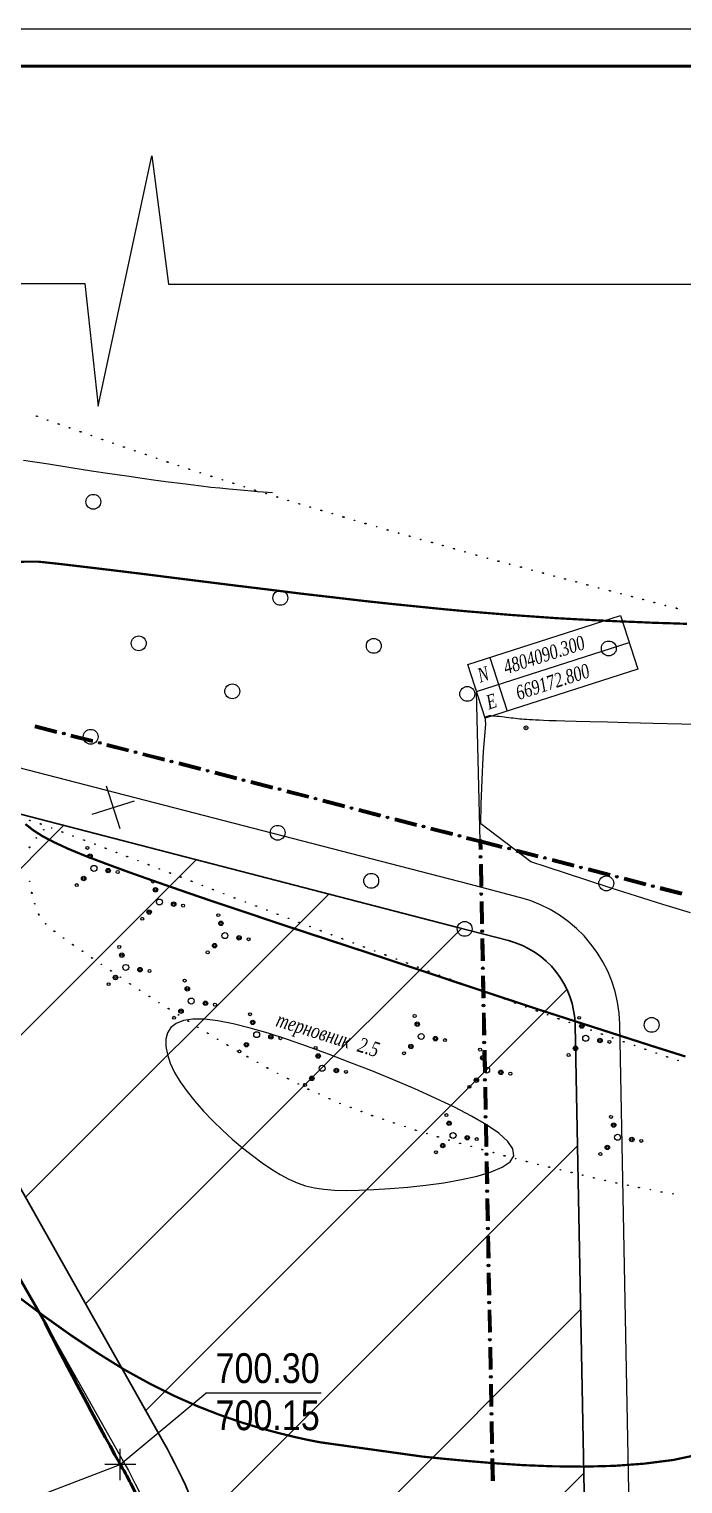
# Model space of a CAD drawing. Header units: millimetres. Extents: x 1353783 to 6492029790, y -7276956 to -512500.
# Drawn here: x 9995575 to 10004371, y -2800410 to -2780831 of the extents above; entities that cross this region are included whole.
import ezdxf

# ---------------------------------------------------------------- set-up
doc = ezdxf.new("R2010")
doc.units = ezdxf.units.MM
doc.linetypes.add('CONTI', pattern=[0])
doc.layers.get('0').update_dxf_attribs({"lineweight": 5})
doc.layers.get('Defpoints').update_dxf_attribs({"color": 255})
for name, color, linetype, lineweight in [('!A-0', 7, 'Continuous', 0), ('ГР.УЧ', 12, 'ограждение1', 40), ('штамп', 7, 'Continuous', 50)]:
    doc.layers.add(name, color=color, linetype=linetype, lineweight=lineweight)
doc.layers.add('AREA', color=1, linetype='Continuous', lineweight=15, plot=False)
for name, color, linetype in [('GOR_BUNKNOWN', 212, 'CONTI'), ('GORIZUNKNOWN', 32, 'CONTI'), ('NAD_MРАСТЕНИ', 94, 'CONTI'), ('PI_DTUNKNOWN', 250, 'CONTI'), ('PI_DTГРАНИЦЫ', 10, 'CONTI'), ('SETKR', 7, 'CONTI'), ('SIT_LГРАНИЦЫ', 10, 'CONTI'), ('SIT_LРЕЛЬЕФ', 7, 'CONTI'), ('ZAPSKРАСТЕНИ', 94, 'CONTI'), ('ГРАНИЦЫ', 7, 'CONTI'), ('Заливка', 7, 'Continuous'), ('РЕЛЬЕФ', 7, 'CONTI')]:
    doc.layers.add(name, color=color, linetype=linetype)
doc.styles.add('SHRFT', font='', dxfattribs={"width": 0.75})
doc.styles.get("Standard").update_dxf_attribs({"font": 'Arial Narrow.ttf'})
doc.styles.get('SHRFT').set_extended_font_data('Times New Roman Cyr', italic=True)
doc.linetypes.add('ограждение1', pattern='A,6.35,-2.54,[133,ltypeshp.shx,S=2.54,R=0,X=-2.54,Y=0],-2.54,25.4', length=36.83)

# ---------------------------------------------------------------- blocks, each defined once
blk = doc.blocks.new('BL_333')
at = {"color": 0}
for p, q in [((0, -3), (0, 3)), ((-3, 0), (3, 0))]:
    blk.add_line(p, q, dxfattribs=at)
blk = doc.blocks.new('BL_2010')
at = {"color": 0}
for centre, radius in [((0, 1.73), 0.3), ((0, 2.89), 0.2), ((0, 0), 0.4), ((0, 1.73), 0.15), ((-2.89, -1.44), 0.2), ((-1.73, -0.87), 0.3), ((-1.73, -0.87), 0.15), ((1.73, -0.87), 0.3), ((1.73, -0.87), 0.15), ((2.89, -1.44), 0.2)]:
    blk.add_circle(centre, radius, dxfattribs=at)
blk = doc.blocks.new('BL_2004')
at = {"color": 0}
blk.add_circle((0, 0), 1, dxfattribs=at)
blk = doc.blocks.new('оо')
at = {"layer": 'GOR_BUNKNOWN', "color": 9, "true_color": 0xc7c8ca, "const_width": 0.15}
for points in [[(222952.133, -3431587.992), (222953.463, -3431589.862), (222954.813, -3431591.672), (222956.173, -3431593.382), (222957.523, -3431594.972), (222958.873, -3431596.402), (222960.193, -3431597.692), (222961.483, -3431598.842), (222962.723, -3431599.852), (222963.913, -3431600.742), (222965.033, -3431601.522), (222966.073, -3431602.192), (222967.013, -3431602.772), (222967.853, -3431603.262), (222968.583, -3431603.662), (222974.843, -3431606.682), (222976.143, -3431607.252), (222977.643, -3431607.892), (222979.303, -3431608.582), (222981.093, -3431609.292), (222982.983, -3431609.982), (222984.933, -3431610.632), (222986.913, -3431611.212), (222988.893, -3431611.692), (222990.833, -3431612.052), (222992.703, -3431612.242)], [(222999.903, -3431586.452), (222997.983, -3431585.092), (222996.143, -3431583.772), (222994.413, -3431582.532), (222992.833, -3431581.402), (222991.453, -3431580.412), (222986.783, -3431577.002), (222982.403, -3431573.782), (222981.123, -3431572.852), (222979.663, -3431571.792), (222978.063, -3431570.632), (222976.373, -3431569.402), (222974.643, -3431568.122), (222972.893, -3431566.842), (222971.193, -3431565.572), (222969.563, -3431564.342), (222968.063, -3431563.202), (222966.733, -3431562.162), (222965.593, -3431561.252), (222964.653, -3431560.452), (222963.883, -3431559.742), (222963.263, -3431559.112), (222962.783, -3431558.532), (222962.413, -3431557.982)], [(222964.453, -3431540.112), (222968.633, -3431541.432), (222969.943, -3431542.012), (222971.453, -3431542.702), (222973.133, -3431543.472), (222974.953, -3431544.312), (222976.863, -3431545.202), (222978.843, -3431546.122), (222980.863, -3431547.062), (222982.883, -3431547.992), (222984.863, -3431548.912), (222986.783, -3431549.782), (222988.603, -3431550.612), (222990.333, -3431551.382), (222991.983, -3431552.102), (222993.563, -3431552.792), (222995.063, -3431553.432), (222996.513, -3431554.032), (222997.913, -3431554.612), (222999.263, -3431555.152), (223000.583, -3431555.682), (223001.883, -3431556.182), (223003.153, -3431556.662), (223004.403, -3431557.132), (223005.613, -3431557.572), (223006.773, -3431558.002), (223007.873, -3431558.392), (223008.903, -3431558.762)]]:
    blk.add_lwpolyline(points, dxfattribs=at)
at = {"layer": 'GORIZUNKNOWN', "color": 9, "true_color": 0xc7c8ca}
for points in [[(222969.773, -3431534.622), (222971.293, -3431535.382), (222972.663, -3431536.072), (222973.913, -3431536.702), (222975.043, -3431537.262), (222976.073, -3431537.762), (222977.003, -3431538.222), (222977.843, -3431538.632), (222978.623, -3431539.002), (222979.333, -3431539.332), (222980.003, -3431539.642), (222980.623, -3431539.932), (222981.223, -3431540.202), (222981.793, -3431540.452), (222982.333, -3431540.682), (222982.833, -3431540.902), (222983.303, -3431541.102), (222983.743, -3431541.282), (222984.133, -3431541.442), (222984.483, -3431541.592), (222984.793, -3431541.712), (222985.063, -3431541.822)], [(223003.173, -3431577.352), (223001.593, -3431576.242), (223000.073, -3431575.162), (222998.623, -3431574.132), (222997.273, -3431573.162), (222996.043, -3431572.282), (222994.943, -3431571.482), (222994.003, -3431570.792), (222991.583, -3431567.332), (222991.713, -3431566.952), (222991.873, -3431566.522), (222992.033, -3431566.052), (222992.213, -3431565.562), (222992.393, -3431565.062), (222992.583, -3431564.552), (222992.763, -3431564.062), (222992.933, -3431563.592), (222993.103, -3431563.152), (222993.253, -3431562.752), (222993.953, -3431561.042), (222994.073, -3431560.562), (222994.373, -3431560.562), (222994.463, -3431560.602), (222994.573, -3431560.652), (222994.703, -3431560.702), (222994.833, -3431560.762), (222994.973, -3431560.822), (222995.123, -3431560.892), (222995.273, -3431560.962), (222995.413, -3431561.022), (222995.563, -3431561.092), (222995.713, -3431561.162), (222995.843, -3431561.222), (222995.983, -3431561.282), (222996.113, -3431561.342), (222996.243, -3431561.402), (222996.383, -3431561.452), (222996.523, -3431561.522), (222996.683, -3431561.582), (222996.853, -3431561.652), (222997.033, -3431561.722), (222997.233, -3431561.792), (222997.463, -3431561.882), (222997.733, -3431561.982), (222998.083, -3431562.112), (222998.533, -3431562.262), (222999.093, -3431562.472), (222999.813, -3431562.722), (223000.703, -3431563.032), (223001.793, -3431563.412), (223003.113, -3431563.872), (223004.683, -3431564.422), (223006.513, -3431565.062), (223008.593, -3431565.782)], [(222971.073, -3431585.152), (222971.523, -3431585.672), (222971.973, -3431586.142), (222972.433, -3431586.552), (222972.913, -3431586.912), (222973.443, -3431587.232), (222974.023, -3431587.522), (222974.673, -3431587.802), (222975.413, -3431588.052), (222976.253, -3431588.312), (222977.203, -3431588.572), (222978.273, -3431588.842), (222979.433, -3431589.112), (222980.633, -3431589.352), (222981.843, -3431589.572), (222983.023, -3431589.732), (222984.113, -3431589.832), (222985.083, -3431589.852), (222985.893, -3431589.782), (222986.503, -3431589.592), (222986.863, -3431589.272), (222986.953, -3431588.812), (222986.773, -3431588.232), (222986.373, -3431587.532), (222985.763, -3431586.742), (222984.983, -3431585.872), (222984.063, -3431584.942), (222983.023, -3431583.972), (222981.903, -3431582.962), (222980.723, -3431581.942), (222979.513, -3431580.922), (222978.293, -3431579.932), (222977.093, -3431578.962), (222975.913, -3431578.042), (222974.763, -3431577.172), (222973.653, -3431576.382), (222972.603, -3431575.672), (222971.603, -3431575.062), (222970.693, -3431574.552), (222969.863, -3431574.172), (222969.123, -3431573.922), (222968.503, -3431573.822), (222967.973, -3431573.852), (222967.543, -3431574.012), (222967.213, -3431574.282), (222966.973, -3431574.652), (222966.823, -3431575.122), (222966.763, -3431575.672), (222966.773, -3431576.282), (222966.863, -3431576.962), (222967.033, -3431577.682), (222967.273, -3431578.452), (222967.563, -3431579.232), (222967.913, -3431580.042), (222968.303, -3431580.842), (222968.733, -3431581.642), (222969.183, -3431582.422), (222969.653, -3431583.182), (222970.133, -3431583.892), (222970.603, -3431584.552), (222971.073, -3431585.152)]]:
    blk.add_lwpolyline(points, dxfattribs=at)
at = {"layer": 'PI_DTUNKNOWN', "color": 9, "true_color": 0xc7c8ca}
blk.add_circle((222996.453, -3431562.112), 0.125, dxfattribs=at)
blk.add_point((222996.453, -3431562.112), dxfattribs=at)
at = {"layer": 'PI_DTГРАНИЦЫ', "color": 9, "true_color": 0xc7c8ca}
blk.add_circle((222991.193, -3431568.432), 0.125, dxfattribs=at)
blk.add_point((222991.193, -3431568.432), dxfattribs=at)
at = {"layer": 'SIT_LГРАНИЦЫ', "color": 9, "true_color": 0xc7c8ca}
for p, q in [((222964.993, -3431551.982), (222966.263, -3431552.782)), ((222965.023, -3431551.942), (222966.283, -3431552.742)), ((222965.043, -3431551.902), (222966.313, -3431552.702)), ((222965.063, -3431551.862), (222966.333, -3431552.662)), ((222965.093, -3431551.822), (222966.363, -3431552.632)), ((222967.103, -3431553.312), (222968.373, -3431554.112)), ((222967.133, -3431553.272), (222968.403, -3431554.082)), ((222967.153, -3431553.242), (222968.423, -3431554.042)), ((222967.183, -3431553.202), (222968.443, -3431554.002)), ((222967.203, -3431553.162), (222968.473, -3431553.962)), ((222969.283, -3431554.532), (222970.553, -3431555.332)), ((222969.313, -3431554.492), (222970.583, -3431555.302)), ((222969.213, -3431554.652), (222970.483, -3431555.452)), ((222969.243, -3431554.612), (222970.503, -3431555.412)), ((222969.263, -3431554.572), (222970.533, -3431555.372)), ((222971.323, -3431555.982), (222972.593, -3431556.782)), ((222971.353, -3431555.942), (222972.623, -3431556.752)), ((222971.373, -3431555.912), (222972.643, -3431556.712)), ((222971.403, -3431555.872), (222972.663, -3431556.672)), ((222971.423, -3431555.832), (222972.693, -3431556.632)), ((222973.443, -3431557.322), (222974.713, -3431558.122)), ((222973.473, -3431557.282), (222974.733, -3431558.082)), ((222973.493, -3431557.242), (222974.763, -3431558.042)), ((222973.513, -3431557.202), (222974.783, -3431558.002)), ((222973.543, -3431557.162), (222974.813, -3431557.972)), ((222975.553, -3431558.652), (222976.823, -3431559.452)), ((222975.583, -3431558.612), (222976.853, -3431559.422)), ((222975.603, -3431558.582), (222976.873, -3431559.382)), ((222975.633, -3431558.542), (222976.893, -3431559.342)), ((222975.653, -3431558.502), (222976.923, -3431559.302)), ((222977.673, -3431559.992), (222978.943, -3431560.792)), ((222977.703, -3431559.952), (222978.963, -3431560.752)), ((222977.723, -3431559.912), (222978.993, -3431560.712)), ((222977.743, -3431559.872), (222979.013, -3431560.672)), ((222977.773, -3431559.832), (222979.043, -3431560.642)), ((222979.783, -3431561.322), (222981.053, -3431562.122)), ((222979.813, -3431561.282), (222981.083, -3431562.092)), ((222979.833, -3431561.252), (222981.103, -3431562.052)), ((222979.863, -3431561.212), (222981.123, -3431562.012)), ((222979.883, -3431561.172), (222981.153, -3431561.972)), ((222981.893, -3431562.672), (222983.163, -3431563.472)), ((222981.923, -3431562.632), (222983.183, -3431563.432)), ((222981.943, -3431562.592), (222983.213, -3431563.392)), ((222981.963, -3431562.552), (222983.233, -3431563.352)), ((222981.993, -3431562.512), (222983.263, -3431563.322)), ((222984.003, -3431564.002), (222985.273, -3431564.802)), ((222984.033, -3431563.962), (222985.303, -3431564.772)), ((222984.053, -3431563.932), (222985.323, -3431564.732)), ((222984.083, -3431563.892), (222985.343, -3431564.692)), ((222984.103, -3431563.852), (222985.373, -3431564.652)), ((222986.153, -3431565.302), (222987.413, -3431566.102)), ((222986.173, -3431565.262), (222987.443, -3431566.062)), ((222986.193, -3431565.222), (222987.463, -3431566.022)), ((222986.223, -3431565.182), (222987.493, -3431565.992)), ((222986.123, -3431565.342), (222987.393, -3431566.142)), ((222988.233, -3431566.672), (222989.503, -3431567.472)), ((222988.263, -3431566.632), (222989.533, -3431567.442)), ((222988.283, -3431566.602), (222989.553, -3431567.402)), ((222988.313, -3431566.562), (222989.573, -3431567.362)), ((222988.333, -3431566.522), (222989.603, -3431567.322)), ((222990.343, -3431568.012), (222991.073, -3431568.472)), ((222990.373, -3431567.972), (222991.133, -3431568.452)), ((222990.393, -3431567.932), (222991.193, -3431568.432)), ((222990.413, -3431567.892), (222991.243, -3431568.412)), ((222990.443, -3431567.852), (222991.293, -3431568.392)), ((222991.083, -3431568.472), (222990.943, -3431568.942)), ((222991.143, -3431568.452), (222990.993, -3431568.952)), ((222991.193, -3431568.432), (222991.033, -3431568.972)), ((222991.243, -3431568.412), (222991.073, -3431568.982)), ((222991.303, -3431568.392), (222991.123, -3431568.992)), ((222991.143, -3431568.512), (222992.413, -3431569.312)), ((222991.173, -3431568.472), (222992.433, -3431569.272)), ((222991.193, -3431568.432), (222992.463, -3431569.232)), ((222991.213, -3431568.392), (222992.483, -3431569.202)), ((222991.243, -3431568.352), (222992.503, -3431569.162)), ((222990.663, -3431569.902), (222990.223, -3431571.342)), ((222990.703, -3431569.912), (222990.273, -3431571.352)), ((222990.743, -3431569.922), (222990.313, -3431571.362)), ((222990.783, -3431569.942), (222990.353, -3431571.372)), ((222990.833, -3431569.952), (222990.403, -3431571.392)), ((222993.253, -3431569.852), (222994.523, -3431570.652)), ((222993.283, -3431569.812), (222994.543, -3431570.612)), ((222993.303, -3431569.772), (222994.573, -3431570.572)), ((222993.333, -3431569.732), (222994.593, -3431570.532)), ((222993.353, -3431569.692), (222994.623, -3431570.502)), ((222995.393, -3431571.152), (222996.653, -3431571.952)), ((222995.413, -3431571.112), (222996.683, -3431571.912)), ((222995.433, -3431571.072), (222996.703, -3431571.882)), ((222995.463, -3431571.032), (222996.723, -3431571.842)), ((222995.363, -3431571.192), (222996.633, -3431571.992)), ((222989.943, -3431572.292), (222989.513, -3431573.732)), ((222989.993, -3431572.312), (222989.563, -3431573.742)), ((222990.033, -3431572.322), (222989.603, -3431573.762)), ((222990.073, -3431572.332), (222989.643, -3431573.772)), ((222990.123, -3431572.352), (222989.693, -3431573.782)), ((222997.473, -3431572.532), (222998.743, -3431573.332)), ((222997.503, -3431572.492), (222998.763, -3431573.292)), ((222997.523, -3431572.452), (222998.793, -3431573.252)), ((222997.553, -3431572.412), (222998.813, -3431573.212)), ((222997.573, -3431572.372), (222998.843, -3431573.182)), ((222999.583, -3431573.872), (223000.853, -3431574.672)), ((222999.613, -3431573.832), (223000.873, -3431574.632)), ((222999.633, -3431573.792), (223000.903, -3431574.592)), ((222999.653, -3431573.752), (223000.923, -3431574.562)), ((222999.683, -3431573.712), (223000.943, -3431574.522)), ((222989.233, -3431574.692), (222988.793, -3431576.132)), ((222989.273, -3431574.702), (222988.843, -3431576.142)), ((222989.313, -3431574.712), (222988.883, -3431576.152)), ((222989.353, -3431574.732), (222988.923, -3431576.162)), ((222989.403, -3431574.742), (222988.973, -3431576.182)), ((223001.773, -3431575.092), (223003.033, -3431575.892)), ((223001.793, -3431575.052), (223003.063, -3431575.862)), ((223001.693, -3431575.212), (223002.963, -3431576.012)), ((223001.723, -3431575.172), (223002.983, -3431575.972)), ((223001.743, -3431575.132), (223003.013, -3431575.932)), ((222988.503, -3431577.082), (222988.073, -3431578.522)), ((222988.553, -3431577.102), (222988.123, -3431578.532)), ((222988.593, -3431577.112), (222988.163, -3431578.552)), ((222988.633, -3431577.122), (222988.203, -3431578.562)), ((222988.683, -3431577.142), (222988.253, -3431578.572)), ((222987.793, -3431579.482), (222987.353, -3431580.922)), ((222987.833, -3431579.492), (222987.403, -3431580.932)), ((222987.873, -3431579.502), (222987.443, -3431580.942)), ((222987.913, -3431579.522), (222987.483, -3431580.952)), ((222987.963, -3431579.532), (222987.533, -3431580.972)), ((222987.063, -3431581.872), (222986.633, -3431583.312)), ((222987.113, -3431581.892), (222986.683, -3431583.322)), ((222987.153, -3431581.902), (222986.723, -3431583.342)), ((222987.193, -3431581.912), (222986.763, -3431583.352)), ((222987.243, -3431581.932), (222986.813, -3431583.362)), ((222986.353, -3431584.272), (222985.913, -3431585.712)), ((222986.393, -3431584.282), (222985.963, -3431585.722)), ((222986.433, -3431584.292), (222986.003, -3431585.732)), ((222986.473, -3431584.312), (222986.043, -3431585.742)), ((222986.523, -3431584.322), (222986.093, -3431585.762)), ((222985.633, -3431586.662), (222985.203, -3431588.102)), ((222985.683, -3431586.682), (222985.253, -3431588.112)), ((222985.723, -3431586.692), (222985.293, -3431588.132)), ((222985.763, -3431586.702), (222985.333, -3431588.142)), ((222985.813, -3431586.722), (222985.383, -3431588.152)), ((222984.923, -3431589.062), (222984.483, -3431590.502)), ((222984.963, -3431589.072), (222984.533, -3431590.512)), ((222985.003, -3431589.082), (222984.573, -3431590.522)), ((222985.043, -3431589.102), (222984.613, -3431590.532)), ((222985.093, -3431589.112), (222984.663, -3431590.552)), ((222984.193, -3431591.452), (222983.763, -3431592.892)), ((222984.243, -3431591.472), (222983.813, -3431592.902)), ((222984.283, -3431591.482), (222983.853, -3431592.922)), ((222984.323, -3431591.492), (222983.893, -3431592.932)), ((222984.373, -3431591.512), (222983.943, -3431592.942)), ((222983.483, -3431593.852), (222983.043, -3431595.292)), ((222983.523, -3431593.862), (222983.093, -3431595.302)), ((222983.563, -3431593.872), (222983.133, -3431595.312)), ((222983.603, -3431593.892), (222983.173, -3431595.322)), ((222983.653, -3431593.902), (222983.223, -3431595.342)), ((222982.753, -3431596.232), (222982.323, -3431597.672)), ((222982.803, -3431596.252), (222982.373, -3431597.682)), ((222982.843, -3431596.262), (222982.413, -3431597.702)), ((222982.883, -3431596.272), (222982.453, -3431597.712)), ((222982.933, -3431596.292), (222982.503, -3431597.722)), ((222982.043, -3431598.632), (222981.603, -3431600.072)), ((222982.083, -3431598.642), (222981.653, -3431600.082)), ((222982.123, -3431598.652), (222981.693, -3431600.092)), ((222982.163, -3431598.672), (222981.733, -3431600.102)), ((222982.213, -3431598.682), (222981.783, -3431600.122)), ((222981.323, -3431601.022), (222980.893, -3431602.462)), ((222981.373, -3431601.042), (222980.943, -3431602.472)), ((222981.413, -3431601.052), (222980.983, -3431602.492)), ((222981.453, -3431601.062), (222981.023, -3431602.502)), ((222981.503, -3431601.082), (222981.073, -3431602.512)), ((222980.613, -3431603.422), (222980.173, -3431604.862)), ((222980.653, -3431603.432), (222980.223, -3431604.872)), ((222980.693, -3431603.442), (222980.263, -3431604.882)), ((222980.733, -3431603.462), (222980.303, -3431604.892)), ((222980.783, -3431603.472), (222980.353, -3431604.912)), ((222979.883, -3431605.812), (222979.453, -3431607.252)), ((222979.933, -3431605.832), (222979.503, -3431607.262)), ((222979.973, -3431605.842), (222979.543, -3431607.282)), ((222980.013, -3431605.852), (222979.583, -3431607.292)), ((222980.063, -3431605.872), (222979.633, -3431607.302)), ((222979.173, -3431608.212), (222978.733, -3431609.652)), ((222979.213, -3431608.222), (222978.783, -3431609.662)), ((222979.253, -3431608.232), (222978.823, -3431609.672)), ((222979.293, -3431608.252), (222978.863, -3431609.682)), ((222979.343, -3431608.262), (222978.913, -3431609.702))]:
    blk.add_line(p, q, dxfattribs=at)
for centre, radius in [((222966.733, -3431552.972), 0.09), ((222966.733, -3431552.972), 0.04), ((222968.843, -3431554.312), 0.09), ((222968.843, -3431554.312), 0.04), ((222970.953, -3431555.642), 0.09), ((222970.953, -3431555.642), 0.04), ((222973.063, -3431556.982), 0.09), ((222973.063, -3431556.982), 0.04), ((222975.183, -3431558.312), 0.09), ((222975.183, -3431558.312), 0.04), ((222977.293, -3431559.652), 0.09), ((222977.293, -3431559.652), 0.04), ((222979.413, -3431560.982), 0.09), ((222979.413, -3431560.982), 0.04), ((222981.523, -3431562.322), 0.09), ((222981.523, -3431562.322), 0.04), ((222983.633, -3431563.662), 0.09), ((222983.633, -3431563.662), 0.04), ((222985.743, -3431565.002), 0.09), ((222985.743, -3431565.002), 0.04), ((222987.863, -3431566.332), 0.09), ((222987.863, -3431566.332), 0.04), ((222989.973, -3431567.672), 0.09), ((222989.973, -3431567.672), 0.04), ((222990.893, -3431569.452), 0.09), ((222990.893, -3431569.452), 0.04), ((222992.883, -3431569.502), 0.09), ((222992.883, -3431569.502), 0.04), ((222994.993, -3431570.842), 0.09), ((222994.993, -3431570.842), 0.04), ((222990.173, -3431571.842), 0.09), ((222990.173, -3431571.842), 0.04), ((222997.103, -3431572.182), 0.09), ((222997.103, -3431572.182), 0.04), ((222999.213, -3431573.522), 0.09), ((222999.213, -3431573.522), 0.04), ((222989.463, -3431574.242), 0.09), ((222989.463, -3431574.242), 0.04), ((223001.323, -3431574.862), 0.09), ((223001.323, -3431574.862), 0.04), ((222988.743, -3431576.632), 0.09), ((222988.743, -3431576.632), 0.04), ((222988.023, -3431579.032), 0.09), ((222988.023, -3431579.032), 0.04), ((222987.303, -3431581.422), 0.09), ((222987.303, -3431581.422), 0.04), ((222986.583, -3431583.822), 0.09), ((222986.583, -3431583.822), 0.04), ((222985.863, -3431586.212), 0.09), ((222985.863, -3431586.212), 0.04), ((222985.153, -3431588.612), 0.09), ((222985.153, -3431588.612), 0.04), ((222984.433, -3431591.002), 0.09), ((222984.433, -3431591.002), 0.04), ((222983.713, -3431593.402), 0.09), ((222983.713, -3431593.402), 0.04), ((222982.993, -3431595.792), 0.09), ((222982.993, -3431595.792), 0.04), ((222982.273, -3431598.182), 0.09), ((222982.273, -3431598.182), 0.04), ((222981.553, -3431600.572), 0.09), ((222981.553, -3431600.572), 0.04), ((222980.843, -3431602.972), 0.09), ((222980.843, -3431602.972), 0.04), ((222980.123, -3431605.362), 0.09), ((222980.123, -3431605.362), 0.04), ((222979.403, -3431607.762), 0.09), ((222979.403, -3431607.762), 0.04)]:
    blk.add_circle(centre, radius, dxfattribs=at)
at = {"layer": 'SIT_LРЕЛЬЕФ', "color": 9, "true_color": 0xc7c8ca}
for centre in [(222971.533, -3431532.082), (222971.563, -3431532.102), (222972.153, -3431532.562), (222972.753, -3431533.022), (222972.793, -3431533.052), (222973.393, -3431533.502), (222973.983, -3431533.962), (222974.033, -3431533.992), (222974.633, -3431534.442), (222975.223, -3431534.902), (222975.263, -3431534.932), (222975.863, -3431535.382), (222976.453, -3431535.842), (222976.503, -3431535.862), (222977.103, -3431536.312), (222977.703, -3431536.762), (222977.743, -3431536.792), (222978.343, -3431537.242), (222978.933, -3431537.692), (222978.983, -3431537.722), (222979.593, -3431538.162), (222980.193, -3431538.602), (222980.233, -3431538.632), (222980.843, -3431539.072), (222981.453, -3431539.512), (222981.503, -3431539.542), (222982.113, -3431539.972), (222982.723, -3431540.412), (222982.763, -3431540.442), (222983.373, -3431540.872), (222983.983, -3431541.302), (222984.023, -3431541.332), (222984.633, -3431541.762), (222985.253, -3431542.192), (222985.293, -3431542.222), (222985.903, -3431542.652), (222986.523, -3431543.082), (222986.553, -3431543.112), (222987.173, -3431543.532), (222987.793, -3431543.962), (222987.833, -3431543.982), (222988.453, -3431544.402), (222989.073, -3431544.832), (222989.123, -3431544.872), (222989.743, -3431545.292), (222990.363, -3431545.712), (222990.403, -3431545.732), (222991.023, -3431546.152), (222991.643, -3431546.572), (222991.683, -3431546.602), (222992.303, -3431547.022), (222992.933, -3431547.432), (222992.973, -3431547.462), (222993.593, -3431547.882), (222994.223, -3431548.292), (222994.263, -3431548.312), (222994.883, -3431548.722), (222995.513, -3431549.142), (222995.553, -3431549.172), (222996.173, -3431549.582), (222996.803, -3431550.012), (222996.843, -3431550.042), (222997.473, -3431550.452), (222998.103, -3431550.862), (222998.143, -3431550.882), (222998.773, -3431551.292), (222999.403, -3431551.692), (222999.453, -3431551.722), (223000.083, -3431552.132), (223000.713, -3431552.532), (223000.753, -3431552.562), (223001.383, -3431552.972), (223002.003, -3431553.372), (223002.043, -3431553.392), (223002.673, -3431553.792), (223003.303, -3431554.202), (223003.353, -3431554.232), (223003.983, -3431554.642), (223004.623, -3431555.042), (223004.663, -3431555.072), (223005.293, -3431555.472), (223005.933, -3431555.872), (223005.963, -3431555.902), (223006.603, -3431556.302), (223007.243, -3431556.712), (223007.273, -3431556.742), (223007.903, -3431557.142), (222962.773, -3431557.842), (222963.383, -3431558.282), (222963.413, -3431558.312), (223008.553, -3431557.542), (223008.583, -3431557.572), (222962.823, -3431559.092), (222963.473, -3431558.722), (222964.013, -3431558.772), (222964.603, -3431559.242), (222964.633, -3431559.272), (222962.193, -3431559.572), (222962.223, -3431559.542), (222965.223, -3431559.732), (222965.823, -3431560.202), (222965.863, -3431560.232), (222966.453, -3431560.702), (222967.033, -3431561.172), (222967.073, -3431561.202), (222961.513, -3431561.742), (222967.663, -3431561.672), (222968.243, -3431562.142), (222968.283, -3431562.172), (222961.373, -3431563.282), (222961.403, -3431562.482), (222961.403, -3431562.542), (222968.873, -3431562.642), (222969.453, -3431563.102), (222969.483, -3431563.142), (222961.413, -3431564.022), (222961.413, -3431564.082), (222970.063, -3431563.612), (222970.653, -3431564.082), (222970.693, -3431564.112), (222961.653, -3431564.792), (222971.273, -3431564.582), (222971.863, -3431565.052), (222971.903, -3431565.082), (222962.053, -3431565.432), (222962.083, -3431565.462), (222962.513, -3431566.072), (222972.483, -3431565.552), (222973.073, -3431566.022), (222973.103, -3431566.052), (222962.963, -3431566.672), (222962.993, -3431566.722), (222973.683, -3431566.522), (222974.273, -3431567.002), (222974.313, -3431567.032), (222963.453, -3431567.302), (222963.903, -3431567.902), (222963.933, -3431567.942), (222974.903, -3431567.502), (222975.483, -3431567.972), (222975.523, -3431567.992), (222964.393, -3431568.532), (222964.863, -3431569.122), (222964.883, -3431569.162), (222976.113, -3431568.462), (222976.693, -3431568.932), (222976.733, -3431568.962), (222965.343, -3431569.752), (222977.323, -3431569.432), (222977.903, -3431569.902), (222977.943, -3431569.932), (222965.813, -3431570.352), (222965.843, -3431570.392), (222966.313, -3431570.972), (222978.533, -3431570.402), (222979.113, -3431570.872), (222979.153, -3431570.902), (222966.783, -3431571.562), (222966.823, -3431571.592), (222967.293, -3431572.172), (222979.743, -3431571.372), (222980.333, -3431571.832), (222980.373, -3431571.872), (222967.773, -3431572.742), (222967.813, -3431572.782), (222980.963, -3431572.342), (222981.553, -3431572.802), (222981.583, -3431572.832), (222968.293, -3431573.362), (222968.773, -3431573.932), (222968.803, -3431573.972), (222982.173, -3431573.302), (222982.763, -3431573.762), (222982.803, -3431573.792), (222969.273, -3431574.552), (222969.773, -3431575.112), (222983.393, -3431574.262), (222983.983, -3431574.722), (222984.013, -3431574.752), (222969.803, -3431575.152), (222970.293, -3431575.722), (222984.603, -3431575.222), (222985.193, -3431575.682), (222985.233, -3431575.722), (222970.793, -3431576.282), (222970.823, -3431576.322), (222971.323, -3431576.882), (222985.813, -3431576.182), (222986.403, -3431576.642), (222986.453, -3431576.682), (222971.833, -3431577.432), (222971.863, -3431577.472), (222972.373, -3431578.022), (222987.043, -3431577.142), (222987.633, -3431577.602), (222987.673, -3431577.632), (222972.883, -3431578.572), (222972.913, -3431578.612), (222988.263, -3431578.092), (222988.853, -3431578.552), (222988.893, -3431578.582), (222973.443, -3431579.142), (222973.973, -3431579.672), (222974.013, -3431579.712), (222989.483, -3431579.042), (222990.073, -3431579.502), (222990.113, -3431579.532), (222990.703, -3431579.992), (222974.543, -3431580.242), (222975.063, -3431580.782), (222975.103, -3431580.812), (222991.293, -3431580.452), (222991.343, -3431580.492), (222991.933, -3431580.942), (222975.663, -3431581.312), (222976.213, -3431581.822), (222976.253, -3431581.852), (222992.523, -3431581.402), (222992.573, -3431581.432), (222993.173, -3431581.882), (222976.813, -3431582.352), (222977.393, -3431582.812), (222977.433, -3431582.842), (222993.763, -3431582.342), (222993.803, -3431582.372), (222994.403, -3431582.822), (222978.023, -3431583.312), (222978.603, -3431583.772), (222978.653, -3431583.812), (222994.993, -3431583.282), (222995.033, -3431583.312), (222995.633, -3431583.762), (222979.253, -3431584.252), (222979.853, -3431584.702), (222979.893, -3431584.722), (222996.223, -3431584.222), (222996.273, -3431584.242), (222996.873, -3431584.692), (222980.503, -3431585.162), (222981.103, -3431585.612), (222981.143, -3431585.642), (222997.463, -3431585.152), (222997.503, -3431585.182), (222998.103, -3431585.632), (222981.763, -3431586.072), (222982.373, -3431586.492), (222982.423, -3431586.522), (222998.703, -3431586.082), (222998.743, -3431586.112), (222999.353, -3431586.552), (222983.043, -3431586.952), (222983.663, -3431587.372), (222983.703, -3431587.392), (222984.333, -3431587.802), (222984.953, -3431588.222), (222985.003, -3431588.252), (222985.633, -3431588.662), (222986.253, -3431589.082), (222986.293, -3431589.102), (222986.923, -3431589.502), (222987.563, -3431589.902), (222987.603, -3431589.932), (222988.233, -3431590.332), (222988.873, -3431590.722), (222988.923, -3431590.742), (222989.563, -3431591.132), (222990.203, -3431591.522), (222990.243, -3431591.552), (222990.883, -3431591.942), (222991.523, -3431592.332), (222991.563, -3431592.362), (222992.213, -3431592.742), (222992.853, -3431593.122), (222992.903, -3431593.142), (222993.563, -3431593.512), (222994.213, -3431593.882), (222994.253, -3431593.902), (222994.913, -3431594.262), (222995.563, -3431594.632), (222995.613, -3431594.652), (222996.283, -3431594.992)]:
    blk.add_circle(centre, 0.02, dxfattribs=at)
at = {"layer": 'ГРАНИЦЫ', "color": 9, "linetype": 'CONTI', "true_color": 0xc7c8ca}
for p, q in [((222994.043, -3431556.852), (223004.813, -3431556.852)), ((222994.043, -3431560.662), (222994.043, -3431556.852)), ((222995.583, -3431556.852), (222995.583, -3431560.662)), ((223004.813, -3431556.852), (223004.813, -3431560.662)), ((222991.193, -3431568.432), (222994.043, -3431558.762)), ((222994.043, -3431558.762), (223004.813, -3431558.762)), ((223004.813, -3431560.662), (222994.043, -3431560.662))]:
    blk.add_line(p, q, dxfattribs=at)
blk.add_circle((222991.193, -3431568.432), 0.125, dxfattribs=at)
at = {"layer": 'SETKR', "color": 9, "true_color": 0xc7c8ca, "xscale": 0.5000000000000001, "yscale": 0.5000000000000001, "zscale": 0.5000000000000001}
blk.add_blockref('BL_333', (222968.393, -3431558.732), dxfattribs=at)
at = {"layer": 'ZAPSKРАСТЕНИ', "color": 9, "true_color": 0xc7c8ca, "xscale": 0.5000000000000001, "yscale": 0.5000000000000001, "zscale": 0.5000000000000001}
for name, p in [('BL_2004', (222973.393, -3431538.732)), ('BL_2004', (222973.393, -3431548.732)), ('BL_2004', (222983.393, -3431548.732)), ('BL_2004', (222968.393, -3431553.732)), ('BL_2004', (222978.393, -3431553.732)), ('BL_2004', (222988.393, -3431553.732)), ('BL_2004', (222993.393, -3431558.732)), ('BL_2004', (223003.393, -3431558.732)), ('BL_2010', (222965.893, -3431562.232)), ('BL_2004', (222978.393, -3431563.732)), ('BL_2010', (222969.393, -3431565.732)), ('BL_2010', (222965.893, -3431569.232)), ('BL_2010', (222972.893, -3431569.232)), ('BL_2004', (222983.393, -3431568.732)), ('BL_2010', (222969.393, -3431572.732)), ('BL_2004', (222988.393, -3431573.732)), ('BL_2004', (222998.393, -3431573.732)), ('BL_2010', (222972.893, -3431576.232)), ('BL_2010', (222976.393, -3431579.732)), ('BL_2010', (222983.393, -3431579.732)), ('BL_2010', (222986.893, -3431583.232)), ('BL_2010', (222993.893, -3431583.232)), ('BL_2004', (222998.393, -3431583.732)), ('BL_2010', (222983.393, -3431586.732)), ('BL_2010', (222993.893, -3431590.232))]:
    blk.add_blockref(name, p, dxfattribs=at)
at = {"layer": 'NAD_MРАСТЕНИ', "color": 9, "true_color": 0xc7c8ca, "style": 'SHRFT', "width": 0.75}
blk.add_text('терновник  2.5', height=1, rotation=325, dxfattribs=at).set_placement((222974.243, -3431576.052))
at = {"layer": 'ГРАНИЦЫ', "color": 9, "true_color": 0xc7c8ca, "style": 'SHRFT', "width": 0.75}
for s, p in [('N', (222994.453, -3431558.282)), ('4804090.300', (222996.283, -3431558.282)), ('E', (222994.453, -3431560.182)), (' 669172.800', (222996.283, -3431560.182))]:
    blk.add_text(s, height=0.95, dxfattribs=at).set_placement(p)

msp = doc.modelspace()

# ---------------------------------------------------------------- hatches: boundary and pattern name
at = {"layer": 'Заливка', "lineweight": 13, "ltscale": 100}
h = msp.add_hatch(dxfattribs=at)
h.set_pattern_fill('ANSI31', color=5, scale=500)
h.set_pattern_definition([(45, (298297.6, 0), (-1122.53202, 1122.53202), [])])
edge = h.paths.add_edge_path()
edge.add_line((9993522, -2792997), (9997384, -2799850))
edge.add_arc((9991112, -2803385), 7200, 1.9092, 29.4072, ccw=False)
edge.add_line((9998308, -2803146), (9998562, -2810752))
edge.add_line((9998562, -2810752), (9998562, -2843655))
edge.add_arc((9991345, -2843655), 7218, 354.3683, 359.9931, ccw=False)
edge.add_line((9998528, -2844363), (9997355, -2855584))
edge.add_arc((9998546, -2855726), 1200, 173.1727, 265.2807)
edge.add_line((9998448, -2856922), (10009648, -2857846))
edge.add_arc((10009746, -2856650), 1200, 265.3316, 378.4962)
edge.add_line((10010884, -2856270), (10004064, -2835875))
edge.add_arc((10009189, -2833879), 5500, 181.1082, 201.2773, ccw=False)
edge.add_line((10003690, -2833986), (10002921, -2794236))
edge.add_arc((10001721, -2794259), 1200, 1.1082, 75.4144)
edge.add_line((10002023, -2793098), (10001343, -2792921))
edge.add_line((10001343, -2792921), (9994868, -2791246))
edge.add_arc((9994567, -2792408), 1200, 75.4992, 209.4072)

# ---------------------------------------------------------------- linework, layer by layer
at = {"layer": '!A-0', "color": 219, "lineweight": 30, "ltscale": 100, "true_color": 0x642165}
msp.add_lwpolyline([(9993522, -2792997), (9997384, -2799850, -0.120562), (9998308, -2803146), (9998562, -2810752), (9998562, -2843655, -0.024548), (9998528, -2844363), (9997355, -2855584, 0.425031), (9998448, -2856922), (10009648, -2857846, 0.538245), (10010884, -2856270), (10004064, -2835875, -0.088232), (10003690, -2833986), (10002921, -2794236, 0.336081), (10002023, -2793098), (10001343, -2792921), (9994868, -2791246, 0.661308)], format="xyb", close=True, dxfattribs=at)
at = {"layer": 'AREA', "color": 1}
for p, q in [((9996802, -2800148, -1), (9997951, -2799190, -2898930)), ((9999506, -2799190, -2898930), (9997950, -2799190, -2898930))]:
    msp.add_line(p, q, dxfattribs=at)
at = {"layer": 'AREA', "color": 0}
for p, q in [((9996802, -2800358), (9996802, -2799938)), ((9997012, -2800148), (9996592, -2800148))]:
    msp.add_line(p, q, dxfattribs=at)
at = {"layer": 'Defpoints', "lineweight": 0, "ltscale": 100}
for points in [[(9990887, -2789701), (9992999, -2793292), (9996862, -2800145, -0.120562), (9997708, -2803166), (9997962, -2810762), (9997962, -2843655, -0.024483), (9997931, -2844302), (9996758, -2855517), (9996557, -2857458, 0.20289)], [(9996557, -2857458), (9998398, -2857520), (10009599, -2858444, 0.538245), (10011453, -2856079), (10004628, -2835671, -0.088961), (10004290, -2833974), (10003521, -2794224, 0.336081), (10002174, -2792517), (10001494, -2792340), (9995018, -2790665), (9990887, -2789701)]]:
    msp.add_lwpolyline(points, format="xyb", dxfattribs=at)
msp.add_lwpolyline([(9958662, -2800701), (9995363, -2800701), (9996802, -2800148)], dxfattribs=at)
at = {"layer": 'ГР.УЧ', "lineweight": 50, "ltscale": 50}
msp.add_lwpolyline([(9996494, -2858056, -0.000073), (9997765, -2845883, -0.003019), (9997962, -2843897), (9997935, -2810081), (9997660, -2802557, 0.09197), (9997085, -2800685, 0.018978), (9996794, -2800134, -0.010053), (9995790, -2798243), (9989975, -2788087)], format="xyb", dxfattribs=at)
at = {"layer": 'Заливка', "color": 18, "lineweight": 13, "ltscale": 100}
msp.add_lwpolyline([(9981000, -2784253), (9996326, -2784253), (9996502, -2785907), (9997227, -2782535), (9997448, -2784263), (10013542, -2784263)], dxfattribs=at)
at = {"layer": 'штамп', "linetype": 'Continuous', "lineweight": 18}
msp.add_lwpolyline([(10055462, -2780831), (9936562, -2780831), (9936562, -2864931), (10055462, -2864931)], close=True, dxfattribs=at)
at = {"layer": 'штамп', "linetype": 'Continuous', "lineweight": 50}
msp.add_lwpolyline([(9938562, -2781331), (10054962, -2781331), (10054962, -2864431), (9938562, -2864431)], close=True, dxfattribs=at)

# ---------------------------------------------------------------- block references
at = {"layer": 'РЕЛЬЕФ', "color": 240, "lineweight": 30, "true_color": 0xed1f24, "xscale": 200.0000000000001, "yscale": 200.0000000000001, "zscale": 200.0000000000001, "rotation": 17.80578495452471}
msp.add_blockref('оо', (-242329121, 637008728), dxfattribs=at)

# ---------------------------------------------------------------- texts
at = {"layer": 'AREA', "color": 1, "insert": (9998784, -2798855, -2898930), "char_height": 400, "attachment_point": 5}
msp.add_mtext('700.30', dxfattribs=at)
at = {"layer": 'AREA', "color": 18, "insert": (9998784, -2799490, -2898930), "char_height": 400, "attachment_point": 5}
msp.add_mtext('700.15', dxfattribs=at)

doc.saveas('drawing.dxf')
